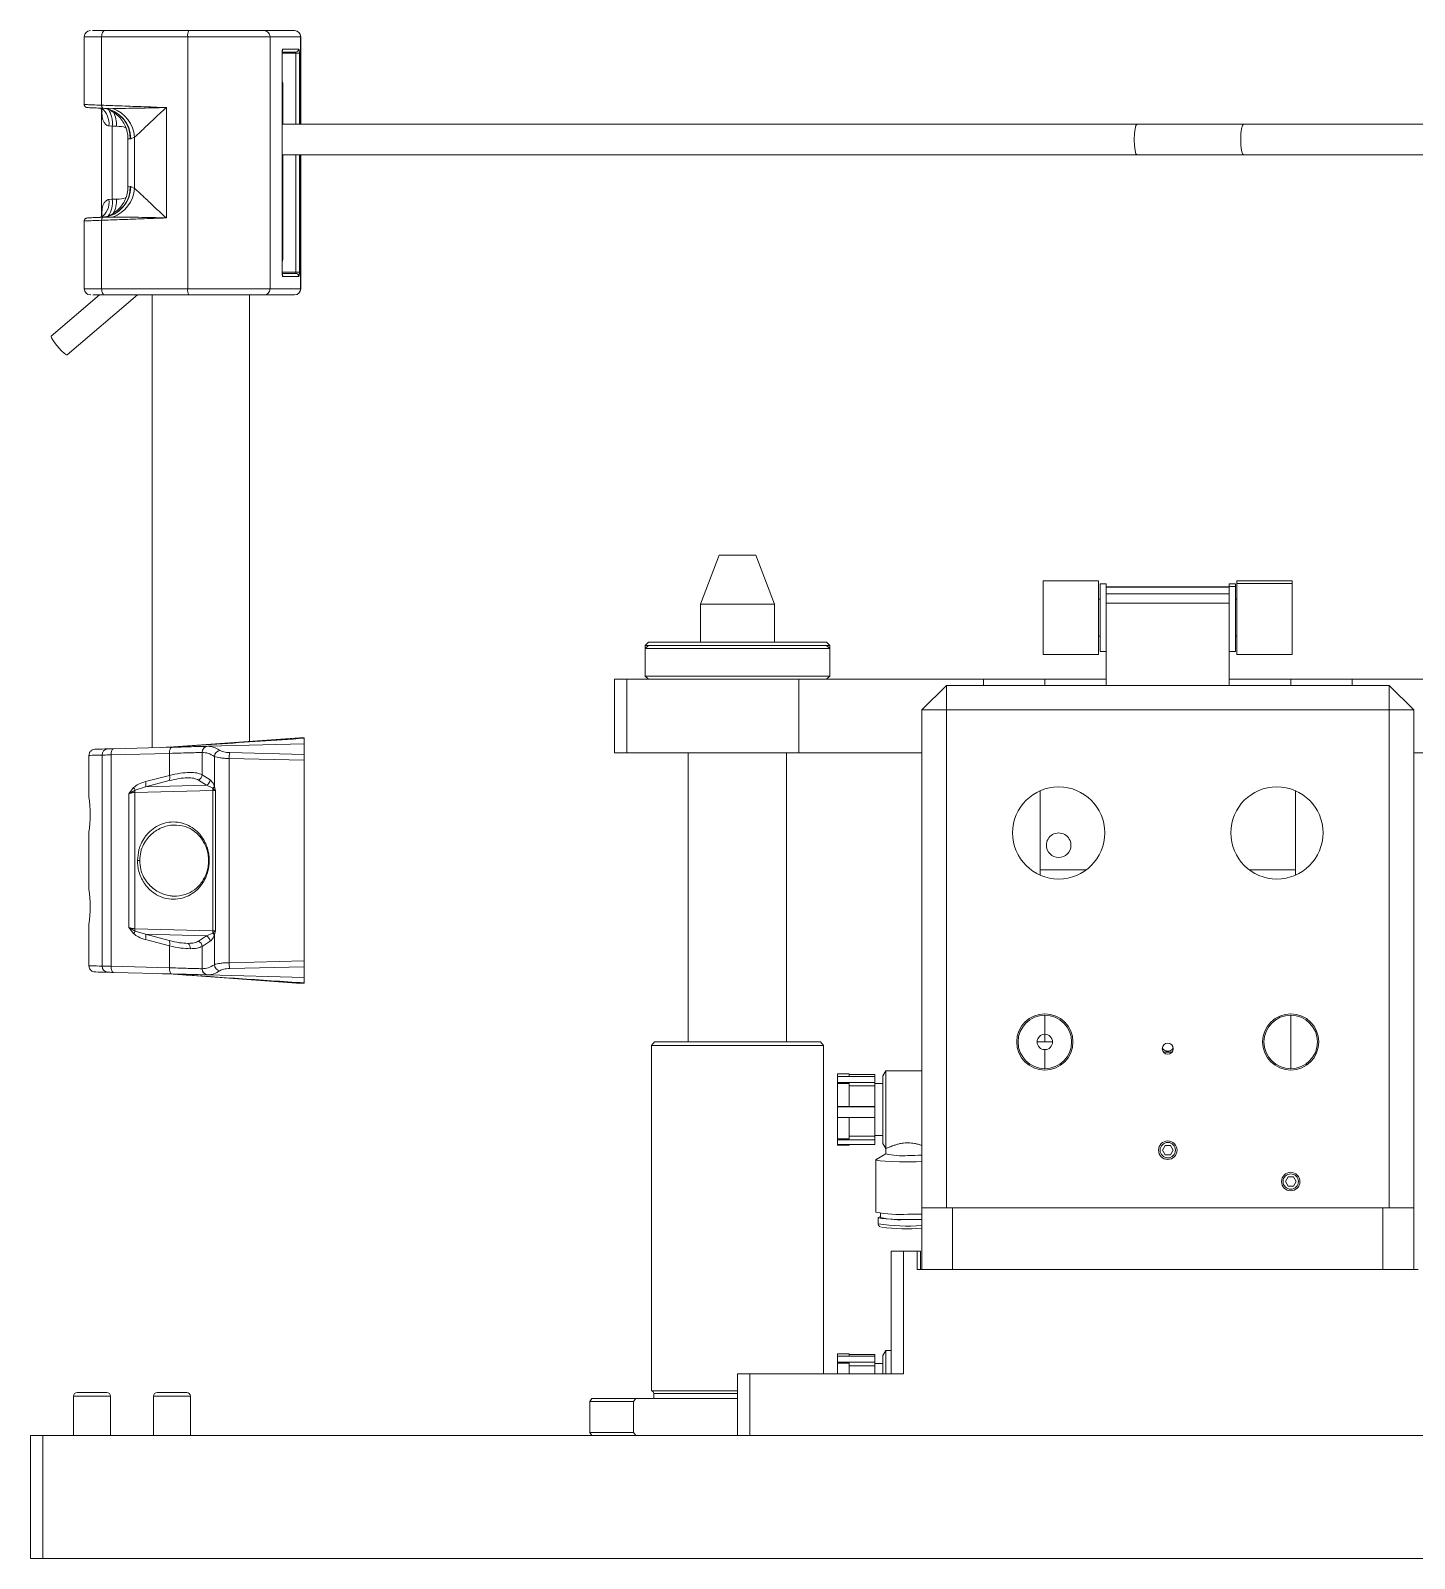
# Model space of a CAD drawing. Header units: millimetres. Extents: x 29 to 2500, y -68 to 1852.
# Drawn here: x 1839.1 to 2064.3, y 196.4 to 444.9 of the extents above; entities that cross this region are included whole.
import ezdxf

# ---------------------------------------------------------------- set-up
doc = ezdxf.new("R2010")
doc.units = ezdxf.units.MM
doc.header["$LTSCALE"] = 6

msp = doc.modelspace()

# ---------------------------------------------------------------- linework, layer by layer
at = {"color": 7, "linetype": 'Continuous', "lineweight": 18}
for p, q in [((1864.23, 444.89), (1864.536, 444.89)), ((1882.065, 444.89), (1877.1, 444.89)), ((1847.855, 443.89), (1847.855, 432.748)), ((1847.855, 443.89), (1850.691, 443.89)), ((1850.691, 443.89), (1864.698, 443.89)), ((1850.691, 443.89), (1850.691, 432.751)), ((1864.698, 443.89), (1878.082, 443.89)), ((1864.698, 402.89), (1864.698, 443.89)), ((1878.082, 402.89), (1878.082, 443.89)), ((1878.082, 443.89), (1883.047, 443.89)), ((1883.047, 443.89), (1883.047, 429.665)), ((1883.082, 443.89), (1883.047, 443.89)), ((1883.082, 429.665), (1883.082, 443.89)), ((1880.05, 441.19), (1880.05, 405.59)), ((1880.058, 441.19), (1880.05, 441.19)), ((1880.058, 405.59), (1880.058, 441.19)), ((1880.058, 441.19), (1882.275, 441.19)), ((1880.065, 441.39), (1882.237, 441.39)), ((1882.729, 441.89), (1880.181, 441.89)), ((1882.86, 441.19), (1882.275, 441.19)), ((1882.275, 441.19), (1882.275, 429.665)), ((1882.86, 429.665), (1882.86, 441.19)), ((1880.181, 435.99), (1880.058, 435.99)), ((1880.181, 429.665), (1880.181, 435.99)), ((1880.181, 435.99), (1880.19, 435.99)), ((1880.19, 429.665), (1880.19, 435.99)), ((1850.662, 432.06), (1850.662, 414.72)), ((1850.685, 432.261), (1851.598, 432.14)), ((1850.685, 432.261), (1850.917, 432.252)), ((1850.747, 431.887), (1850.741, 432.06)), ((1850.917, 432.252), (1852.505, 432.222)), ((1861.218, 432.365), (1861.218, 414.415)), ((1852.428, 429.332), (1851.868, 429.375)), ((1852.428, 417.448), (1852.428, 429.332)), ((1853.111, 429.32), (1852.428, 429.332)), ((1856.057, 427.565), (1855.427, 427.264)), ((1856.057, 427.565), (1856.057, 419.216)), ((2036.449, 429.665), (1880.058, 429.665)), ((2169.984, 429.665), (2019.132, 429.665)), ((1854.969, 427.309), (1854.969, 419.472)), ((1855.427, 427.264), (1855.352, 427.264)), ((1880.058, 424.665), (2036.449, 424.665)), ((1880.181, 407.99), (1880.181, 424.665)), ((1880.19, 407.99), (1880.19, 424.665)), ((1882.275, 424.665), (1882.275, 405.59)), ((1882.86, 405.59), (1882.86, 424.665)), ((1883.047, 424.665), (1883.047, 402.89)), ((1883.082, 402.89), (1883.082, 424.665)), ((2019.132, 424.665), (2169.984, 424.665)), ((1855.352, 419.517), (1855.427, 419.516)), ((1855.427, 419.516), (1856.057, 419.216)), ((1851.868, 417.405), (1852.428, 417.448)), ((1852.428, 417.448), (1853.111, 417.461)), ((1847.855, 414.032), (1847.855, 402.89)), ((1851.6, 414.64), (1850.685, 414.52)), ((1850.917, 414.528), (1850.685, 414.52)), ((1850.691, 402.89), (1850.691, 414.029)), ((1850.741, 414.72), (1850.747, 414.888)), ((1852.505, 414.558), (1850.917, 414.528)), ((1880.058, 407.99), (1880.181, 407.99)), ((1880.181, 407.99), (1880.19, 407.99)), ((1880.058, 405.59), (1880.05, 405.59)), ((1882.275, 405.59), (1880.058, 405.59)), ((1882.237, 405.39), (1880.065, 405.39)), ((1882.275, 405.59), (1882.86, 405.59)), ((1850.691, 402.89), (1847.855, 402.89)), ((1864.698, 402.89), (1850.691, 402.89)), ((1878.082, 402.89), (1864.698, 402.89)), ((1883.047, 402.89), (1878.082, 402.89)), ((1880.181, 404.89), (1882.729, 404.89)), ((1883.047, 402.89), (1883.082, 402.89)), ((1850.353, 401.89), (1842.488, 395.172)), ((1845.086, 392.13), (1856.512, 401.89)), ((1848.905, 401.89), (1848.917, 401.89)), ((1858.926, 401.89), (1858.926, 328.243)), ((1874.726, 329.255), (1874.726, 401.89)), ((1882.065, 401.89), (1877.1, 401.89)), ((1951.126, 359.59), (1948.126, 351.59)), ((1951.126, 359.59), (1957.126, 359.59)), ((1960.126, 351.59), (1957.126, 359.59)), ((2003.876, 355.39), (2003.876, 343.39)), ((2012.876, 355.39), (2003.876, 355.39)), ((2012.876, 355.39), (2012.876, 343.39)), ((2044.376, 355.39), (2035.376, 355.39)), ((2035.376, 354.933), (2035.376, 355.39)), ((2044.376, 354.933), (2044.376, 355.39)), ((2013.126, 354.89), (2013.126, 343.89)), ((2014.126, 354.89), (2013.126, 354.89)), ((2014.126, 354.89), (2014.126, 348.704)), ((2014.126, 354.39), (2034.126, 354.39)), ((2014.126, 354.337), (2034.126, 354.337)), ((2014.126, 353.283), (2034.126, 353.283)), ((2035.126, 354.89), (2034.126, 354.89)), ((2034.126, 354.471), (2034.126, 354.89)), ((2034.126, 354.471), (2035.126, 354.471)), ((2034.126, 348.704), (2034.126, 354.471)), ((2035.126, 354.471), (2035.126, 354.89)), ((2035.126, 343.89), (2035.126, 354.471)), ((2035.376, 354.933), (2044.376, 354.933)), ((2035.376, 343.39), (2035.376, 354.933)), ((2044.376, 343.39), (2044.376, 354.933)), ((1948.126, 351.59), (1948.126, 345.39)), ((1948.126, 351.59), (1960.126, 351.59)), ((1960.126, 345.39), (1960.126, 351.59)), ((2013.126, 352.39), (2012.876, 352.39)), ((2014.126, 351.751), (2034.126, 351.751)), ((2035.376, 352.39), (2035.126, 352.39)), ((2014.126, 338.39), (2014.126, 348.704)), ((2034.126, 338.39), (2034.126, 348.704)), ((2013.126, 346.39), (2012.876, 346.39)), ((2035.376, 346.39), (2035.126, 346.39)), ((1939.626, 345.39), (1939.126, 344.89)), ((1939.626, 344.89), (1939.126, 344.39)), ((1939.126, 344.89), (1939.126, 344.39)), ((1939.626, 344.89), (1939.126, 344.89)), ((1939.126, 344.39), (1939.126, 339.89)), ((1942.945, 344.39), (1939.126, 344.39)), ((1939.626, 345.39), (1943.318, 345.39)), ((1939.626, 344.89), (1943.318, 344.89)), ((1969.126, 344.39), (1942.945, 344.39)), ((1943.318, 345.39), (1968.626, 345.39)), ((1943.318, 344.89), (1968.626, 344.89)), ((1969.126, 344.89), (1968.626, 345.39)), ((1969.126, 344.39), (1968.626, 344.89)), ((1969.126, 344.89), (1968.626, 344.89)), ((1969.126, 344.39), (1969.126, 344.89)), ((1969.126, 339.89), (1969.126, 344.39)), ((2012.876, 343.39), (2003.876, 343.39)), ((2014.126, 343.89), (2013.126, 343.89)), ((2034.126, 343.89), (2035.126, 343.89)), ((2035.376, 343.39), (2044.376, 343.39)), ((1934.126, 327.39), (1934.126, 339.39)), ((1934.126, 339.39), (1936.126, 339.39)), ((1936.126, 339.39), (1936.126, 327.39)), ((1936.126, 339.39), (1964.126, 339.39)), ((1939.126, 339.89), (1939.626, 339.39)), ((1939.126, 339.89), (1942.945, 339.89)), ((1942.945, 339.89), (1969.126, 339.89)), ((1964.126, 327.39), (1964.126, 339.39)), ((1964.126, 339.39), (1994.126, 339.39)), ((1968.626, 339.39), (1969.126, 339.89)), ((1988.126, 338.39), (1984.126, 334.39)), ((1988.126, 338.39), (2060.126, 338.39)), ((1988.126, 338.39), (1988.126, 334.39)), ((1994.126, 339.39), (1994.126, 338.39)), ((1994.126, 339.39), (2004.126, 339.39)), ((2014.126, 339.39), (2004.126, 339.39)), ((2004.126, 339.39), (2004.126, 338.39)), ((2044.126, 339.39), (2034.126, 339.39)), ((2044.126, 339.39), (2054.126, 339.39)), ((2044.126, 338.39), (2044.126, 339.39)), ((2054.126, 338.39), (2054.126, 339.39)), ((2054.126, 339.39), (2084.126, 339.39)), ((2060.126, 338.39), (2060.126, 334.39)), ((2064.126, 334.39), (2060.126, 338.39)), ((1984.126, 334.39), (1988.126, 334.39)), ((1984.126, 253.4), (1984.126, 334.39)), ((1988.126, 334.39), (1988.126, 253.4)), ((2060.126, 334.39), (1988.126, 334.39)), ((2060.126, 253.4), (2060.126, 334.39)), ((2064.126, 334.39), (2060.126, 334.39)), ((2064.126, 334.39), (2064.126, 253.4)), ((1852.609, 328.078), (1862.109, 328.327)), ((1860.594, 328.287), (1862.393, 328.374)), ((1862.393, 328.371), (1861.201, 328.315)), ((1862.393, 328.374), (1883.626, 329.89)), ((1863.103, 328.419), (1862.393, 328.371)), ((1862.537, 328.378), (1862.393, 328.374)), ((1862.393, 328.371), (1862.393, 328.375)), ((1882.368, 329.8), (1862.537, 328.378)), ((1867.946, 328.48), (1883.626, 328.89)), ((1867.952, 328.48), (1867.946, 328.48)), ((1883.626, 329.89), (1882.368, 329.8)), ((1883.626, 327.152), (1883.626, 328.89)), ((1848.626, 327.058), (1848.626, 320.264)), ((1850.786, 292.727), (1850.786, 327.053)), ((1852.222, 327.078), (1861.722, 327.327)), ((1852.222, 292.702), (1852.222, 327.078)), ((1861.722, 327.327), (1861.722, 323.756)), ((1867.028, 327.48), (1867.034, 327.48)), ((1867.034, 327.48), (1867.034, 323.846)), ((1869.026, 326.824), (1869.026, 322.034)), ((1871.435, 326.496), (1883.626, 326.219)), ((1871.435, 293.285), (1871.435, 326.496)), ((1871.55, 327.45), (1883.626, 327.152)), ((1883.626, 293.561), (1883.626, 326.219)), ((1936.126, 327.39), (1934.126, 327.39)), ((1936.126, 327.39), (1964.126, 327.39)), ((1946.126, 327.39), (1946.126, 280.39)), ((1962.126, 280.39), (1962.126, 327.39)), ((1984.126, 327.39), (1964.126, 327.39)), ((2084.126, 327.39), (2064.126, 327.39)), ((1861.722, 323.756), (1857.848, 322.739)), ((1868.322, 322.999), (1867.034, 323.846)), ((1855.87, 321.759), (1855.122, 320.765)), ((1856.135, 321.365), (1855.122, 320.765)), ((1855.122, 320.765), (1855.122, 299.015)), ((1856.08, 320.971), (1868.764, 321.303)), ((1856.08, 320.971), (1856.08, 298.809)), ((1857.812, 321.873), (1856.135, 321.365)), ((1861.686, 322.891), (1857.812, 321.873)), ((1867.755, 322.133), (1857.812, 321.873)), ((1867.755, 322.133), (1866.466, 322.98)), ((1868.767, 321.668), (1867.755, 322.133)), ((1868.764, 321.303), (1868.826, 321.304)), ((1868.764, 298.477), (1868.764, 321.303)), ((1868.801, 321.632), (1868.767, 321.668)), ((1868.856, 321.586), (1868.801, 321.632)), ((1868.826, 321.304), (1869.213, 321.245)), ((1869.213, 321.245), (1868.856, 321.586)), ((1869.026, 322.034), (1869.043, 321.961)), ((1869.043, 321.961), (1869.213, 321.245)), ((1869.213, 321.245), (1869.213, 298.536)), ((2003.376, 307.516), (2003.376, 321.264)), ((2044.876, 307.516), (2044.876, 321.264)), ((1848.626, 320.264), (1848.623, 320.267)), ((1848.623, 314.514), (1848.626, 314.516)), ((1848.626, 314.516), (1848.626, 305.264)), ((1856.879, 309.89), (1856.526, 309.89)), ((1868.207, 309.89), (1868.076, 309.89)), ((2003.376, 308.39), (2010.876, 308.39)), ((2037.376, 308.39), (2044.876, 308.39)), ((1848.626, 305.264), (1848.623, 305.267)), ((1848.623, 299.514), (1848.626, 299.516)), ((1848.626, 299.516), (1848.626, 292.722)), ((1855.122, 299.015), (1855.87, 298.021)), ((1855.122, 299.015), (1856.135, 298.415)), ((1868.764, 298.477), (1856.08, 298.809)), ((1856.135, 298.415), (1857.812, 297.907)), ((1869.213, 298.536), (1868.764, 298.477)), ((1868.801, 298.148), (1869.213, 298.536)), ((1869.213, 298.536), (1869.043, 297.82)), ((1867.755, 297.647), (1857.812, 297.907)), ((1857.812, 297.907), (1861.686, 296.89)), ((1857.848, 297.041), (1861.722, 296.024)), ((1861.722, 296.024), (1861.722, 292.453)), ((1866.466, 296.8), (1867.755, 297.647)), ((1867.034, 295.934), (1868.322, 296.781)), ((1867.034, 295.934), (1867.034, 292.3)), ((1867.755, 297.647), (1868.767, 298.112)), ((1868.767, 298.112), (1868.801, 298.148)), ((1869.043, 297.82), (1869.026, 297.746)), ((1869.026, 297.746), (1869.026, 292.956)), ((1883.626, 293.561), (1871.435, 293.285)), ((1848.758, 292.778), (1848.626, 292.781)), ((1861.722, 292.453), (1852.222, 292.702)), ((1862.109, 291.454), (1852.609, 291.702)), ((1862.393, 291.406), (1860.594, 291.493)), ((1861.201, 291.465), (1862.393, 291.409)), ((1862.393, 291.409), (1863.103, 291.361)), ((1862.393, 291.406), (1862.537, 291.402)), ((1883.626, 289.89), (1862.393, 291.406)), ((1862.537, 291.402), (1882.368, 289.98)), ((1867.034, 292.3), (1867.028, 292.3)), ((1883.626, 290.89), (1867.946, 291.301)), ((1867.946, 291.301), (1867.952, 291.301)), ((1883.626, 292.628), (1871.55, 292.331)), ((1883.626, 290.89), (1883.626, 292.628)), ((1882.368, 289.98), (1883.626, 289.89)), ((2004.126, 281.64), (2004.126, 284.74)), ((2044.126, 280.39), (2044.126, 284.74)), ((2004.126, 280.39), (2004.126, 281.64)), ((1940.626, 280.39), (1940.126, 279.79)), ((1940.126, 279.79), (1940.126, 223.673)), ((1954.126, 279.79), (1940.126, 279.79)), ((1967.626, 280.39), (1940.626, 280.39)), ((1968.126, 279.79), (1954.126, 279.79)), ((1968.126, 279.79), (1967.626, 280.39)), ((1968.126, 226.39), (1968.126, 279.79)), ((2002.876, 280.39), (2004.126, 280.39)), ((2004.126, 280.39), (2005.376, 280.39)), ((2004.126, 279.14), (2004.126, 276.04)), ((2023.404, 278.752), (2024.847, 278.752)), ((2044.126, 280.39), (2044.126, 276.04)), ((1972.29, 275.19), (1970.39, 275.19)), ((1970.39, 274.783), (1970.39, 275.19)), ((1970.39, 274.783), (1976.49, 274.783)), ((1970.39, 274.783), (1970.39, 273.806)), ((1970.39, 273.806), (1976.49, 273.806)), ((1970.39, 273.806), (1970.39, 273.659)), ((1970.39, 273.659), (1972.29, 273.659)), ((1970.39, 269.871), (1970.39, 273.659)), ((1972.29, 275.19), (1972.29, 274.783)), ((1972.29, 275.084), (1976.49, 275.084)), ((1972.29, 273.659), (1972.29, 269.871)), ((1976.49, 275.084), (1976.49, 274.783)), ((1976.49, 274.783), (1976.49, 273.806)), ((1976.49, 273.806), (1976.49, 273.239)), ((1977.79, 273.615), (1976.49, 273.615)), ((1978.252, 275.69), (1977.79, 274.89)), ((1977.79, 263.89), (1977.79, 274.89)), ((1984.126, 275.69), (1978.252, 275.69)), ((1978.252, 275.69), (1978.252, 263.09)), ((1972.29, 273.239), (1976.49, 273.239)), ((1976.49, 273.239), (1976.49, 269.905)), ((1972.29, 269.871), (1970.39, 269.871)), ((1970.39, 269.871), (1970.39, 269.858)), ((1970.39, 269.858), (1976.49, 269.858)), ((1970.39, 269.858), (1970.39, 268.113)), ((1972.29, 269.905), (1976.49, 269.905)), ((1976.49, 269.905), (1976.49, 269.858)), ((1976.49, 269.858), (1976.49, 268.113)), ((1970.39, 264.625), (1970.39, 268.125)), ((1970.39, 268.113), (1976.49, 268.113)), ((1972.29, 268.125), (1972.29, 264.625)), ((1976.49, 268.159), (1976.49, 265.079)), ((1972.29, 264.625), (1970.39, 264.625)), ((1970.39, 264.625), (1970.39, 264.466)), ((1970.39, 264.466), (1976.49, 264.466)), ((1970.39, 264.466), (1970.39, 263.697)), ((1970.39, 263.697), (1976.49, 263.697)), ((1970.39, 263.59), (1970.39, 263.697)), ((1970.39, 263.59), (1972.29, 263.59)), ((1972.29, 265.079), (1976.49, 265.079)), ((1972.29, 263.697), (1972.29, 263.59)), ((1976.49, 265.165), (1977.79, 265.165)), ((1976.49, 265.079), (1976.49, 264.466)), ((1976.49, 264.466), (1976.49, 263.697)), ((1977.79, 263.89), (1978.252, 263.09)), ((2023.693, 263.54), (2023.26, 262.79)), ((2024.559, 263.54), (2023.693, 263.54)), ((2024.992, 262.79), (2024.559, 263.54)), ((1976.64, 261.25), (1976.64, 252.729)), ((1978.24, 262.186), (1976.677, 261.292)), ((1978.24, 263.111), (1978.24, 262.171)), ((2023.26, 262.79), (2023.693, 262.04)), ((2023.693, 262.04), (2024.559, 262.04)), ((2024.559, 262.04), (2024.992, 262.79)), ((2043.693, 258.44), (2043.26, 257.69)), ((2044.559, 258.44), (2043.693, 258.44)), ((2044.992, 257.69), (2044.559, 258.44)), ((2043.26, 257.69), (2043.693, 256.94)), ((2043.693, 256.94), (2044.559, 256.94)), ((2044.559, 256.94), (2044.992, 257.69)), ((1976.99, 251.831), (1976.99, 250.834)), ((1977.39, 252.545), (1977.39, 251.831)), ((1988.126, 253.4), (1984.126, 253.4)), ((1984.126, 243.39), (1984.126, 253.39)), ((1984.126, 253.39), (1989.126, 253.39)), ((1987.04, 253.39), (1987.04, 253.4)), ((2060.126, 253.4), (1988.126, 253.4)), ((1989.126, 253.39), (1989.126, 243.39)), ((2059.126, 253.39), (1989.126, 253.39)), ((1997.126, 253.39), (1997.126, 253.4)), ((2001.626, 253.39), (2001.626, 253.4)), ((2007.126, 253.39), (2007.126, 253.4)), ((2009.404, 253.39), (2009.404, 253.4)), ((2011.404, 253.39), (2011.404, 253.4)), ((2012.726, 253.39), (2012.726, 253.4)), ((2015.726, 253.39), (2015.726, 253.4)), ((2032.526, 253.39), (2032.526, 253.4)), ((2035.526, 253.39), (2035.526, 253.4)), ((2036.848, 253.39), (2036.848, 253.4)), ((2038.848, 253.39), (2038.848, 253.4)), ((2041.126, 253.39), (2041.126, 253.4)), ((2046.626, 253.39), (2046.626, 253.4)), ((2059.126, 243.39), (2059.126, 253.39)), ((2059.126, 253.39), (2064.126, 253.39)), ((2064.126, 253.4), (2060.126, 253.4)), ((2064.126, 253.39), (2064.126, 243.39)), ((1979.126, 226.39), (1979.126, 246.39)), ((1979.126, 246.39), (1981.126, 246.39)), ((1981.126, 246.39), (1981.126, 226.39)), ((1981.126, 246.39), (1983.376, 246.39)), ((1983.376, 243.39), (1983.376, 246.39)), ((1983.376, 246.39), (1983.876, 246.39)), ((1983.876, 246.39), (1983.876, 243.39)), ((1983.376, 243.39), (2064.876, 243.39)), ((1972.29, 229.69), (1970.39, 229.69)), ((1970.39, 229.283), (1970.39, 229.69)), ((1970.39, 229.283), (1976.49, 229.283)), ((1970.39, 229.283), (1970.39, 228.306)), ((1972.29, 229.69), (1972.29, 229.283)), ((1972.29, 229.584), (1976.49, 229.584)), ((1976.49, 229.584), (1976.49, 229.283)), ((1976.49, 229.283), (1976.49, 228.306)), ((1978.252, 230.19), (1977.79, 229.39)), ((1977.79, 226.39), (1977.79, 229.39)), ((1979.126, 230.19), (1978.252, 230.19)), ((1978.252, 230.19), (1978.252, 226.39)), ((1954.126, 216.39), (1954.126, 226.39)), ((1954.126, 226.39), (1956.126, 226.39)), ((1956.126, 226.39), (1956.126, 216.39)), ((1956.126, 226.39), (1981.126, 226.39)), ((1970.39, 228.306), (1976.49, 228.306)), ((1970.39, 228.306), (1970.39, 228.159)), ((1970.39, 228.159), (1972.29, 228.159)), ((1970.39, 226.39), (1970.39, 228.159)), ((1972.29, 228.159), (1972.29, 226.39)), ((1972.29, 227.739), (1976.49, 227.739)), ((1976.49, 228.306), (1976.49, 227.739)), ((1977.79, 228.115), (1976.49, 228.115)), ((1976.49, 227.739), (1976.49, 226.39)), ((1940.126, 223.673), (1954.126, 223.673)), ((1846.126, 222.79), (1846.126, 216.39)), ((1852.126, 222.79), (1846.126, 222.79)), ((1846.726, 223.39), (1851.526, 223.39)), ((1852.126, 216.39), (1852.126, 222.79)), ((1859.126, 222.79), (1859.126, 216.39)), ((1865.126, 222.79), (1859.126, 222.79)), ((1859.726, 223.39), (1864.526, 223.39)), ((1865.126, 216.39), (1865.126, 222.79)), ((1930.416, 222.39), (1930.126, 221.89)), ((1930.126, 221.89), (1930.126, 216.89)), ((1930.126, 221.89), (1937.185, 221.89)), ((1930.416, 222.39), (1937.598, 222.39)), ((1937.185, 221.89), (1937.598, 222.39)), ((1937.185, 216.89), (1937.185, 221.89)), ((1937.598, 222.39), (1954.126, 222.39)), ((1940.496, 223.19), (1940.496, 222.39)), ((1954.126, 223.19), (1940.496, 223.19)), ((1839.126, 196.39), (1839.126, 216.39)), ((1839.126, 216.39), (1841.126, 216.39)), ((1841.126, 216.39), (1841.126, 196.39)), ((1841.126, 216.39), (2397.126, 216.39)), ((1930.126, 216.89), (1930.416, 216.39)), ((1930.126, 216.89), (1937.185, 216.89)), ((1937.598, 216.39), (1937.185, 216.89)), ((1841.126, 196.39), (1839.126, 196.39)), ((1841.126, 196.39), (2397.126, 196.39))]:
    msp.add_line(p, q, dxfattribs=at)
at = {"color": 7, "linetype": 'Continuous', "lineweight": 18, "flags": 128}
for points in [[(1850.691, 443.89), (1850.701, 444.085), (1850.73, 444.273), (1850.777, 444.446), (1850.84, 444.597), (1850.918, 444.722), (1851.006, 444.814), (1851.102, 444.871), (1851.202, 444.89)], [(1850.691, 432.751), (1850.693, 432.657), (1850.703, 432.567), (1850.723, 432.483), (1850.75, 432.409), (1850.785, 432.346), (1850.825, 432.299), (1850.869, 432.267), (1850.917, 432.252)], [(2019.132, 424.665), (2018.952, 424.855), (2018.8, 425.397), (2018.699, 426.208), (2018.663, 427.165), (2018.699, 428.122), (2018.8, 428.933), (2018.952, 429.475), (2019.132, 429.665)], [(2036.449, 429.665), (2036.27, 429.475), (2036.118, 428.933), (2036.016, 428.122), (2035.981, 427.165), (2036.016, 426.208), (2036.118, 425.397), (2036.27, 424.855), (2036.449, 424.665)], [(1850.691, 414.029), (1850.693, 414.123), (1850.703, 414.213), (1850.723, 414.297), (1850.75, 414.372), (1850.785, 414.434), (1850.825, 414.482), (1850.869, 414.513), (1850.917, 414.528)], [(1851.202, 401.89), (1851.102, 401.909), (1851.006, 401.966), (1850.918, 402.059), (1850.84, 402.183), (1850.777, 402.335), (1850.73, 402.507), (1850.701, 402.695), (1850.691, 402.89)], [(1842.488, 395.172), (1842.475, 395.151), (1842.532, 394.918), (1842.781, 394.493), (1843.182, 393.939), (1843.676, 393.341), (1844.187, 392.79), (1844.637, 392.371), (1844.958, 392.146), (1845.086, 392.13)], [(1852.222, 327.078), (1852.225, 327.272), (1852.244, 327.458), (1852.278, 327.63), (1852.326, 327.781), (1852.385, 327.906), (1852.454, 327.999), (1852.529, 328.057), (1852.609, 328.078)], [(1862.109, 328.327), (1862.03, 328.306), (1861.954, 328.248), (1861.886, 328.155), (1861.827, 328.03), (1861.779, 327.879), (1861.745, 327.707), (1861.726, 327.521), (1861.722, 327.327)], [(1849.6, 291.781), (1849.408, 291.805), (1849.237, 291.859)], [(1852.609, 291.702), (1852.529, 291.723), (1852.454, 291.782), (1852.385, 291.875), (1852.326, 291.999), (1852.278, 292.15), (1852.244, 292.322), (1852.225, 292.508), (1852.222, 292.702)], [(1862.109, 291.454), (1862.03, 291.475), (1861.954, 291.533), (1861.886, 291.626), (1861.827, 291.75), (1861.779, 291.901), (1861.745, 292.073), (1861.726, 292.26), (1861.722, 292.453)], [(1981.84, 260.894), (1980.494, 260.906), (1979.24, 260.941), (1978.163, 260.998), (1977.337, 261.072), (1976.817, 261.157), (1976.64, 261.25), (1976.677, 261.292)], [(1984.126, 260.93), (1983.186, 260.906), (1981.84, 260.894)], [(1981.84, 251.499), (1980.531, 251.512), (1979.32, 251.548), (1978.295, 251.605), (1977.534, 251.679), (1977.091, 251.764), (1977.001, 251.854), (1977.27, 251.943), (1977.39, 251.964)], [(1984.126, 252.41), (1983.186, 252.385), (1981.84, 252.373)], [(1984.126, 251.57), (1983.094, 251.539), (1981.84, 251.527)], [(1984.126, 251.539), (1983.149, 251.512), (1981.84, 251.499)]]:
    msp.add_lwpolyline(points, dxfattribs=at)
at = {"color": 7, "linetype": 'Continuous', "lineweight": 18}
for centre in [(2004.126, 280.39), (2044.126, 280.39)]:
    msp.add_circle(centre, 4.573, dxfattribs=at)
for centre, radius, start, end in [((1848.855, 443.89), 1, 90, 180), ((1866.212, 444.132), 1.532, 150.3439, 189.07703), ((1877.091, 443.899), 0.991, 359.49284, 89.4837), ((1882.056, 443.899), 0.991, 359.49284, 89.4837), ((1882.082, 443.89), 1, 0, 90), ((1879.674, 441.89), 0.507, 329.30754, 0.03296), ((1882.233, 441.886), 0.496, 270.5163, 0.50716), ((1881.98, 441.238), 0.299, 350.7117, 30.51008), ((1878.149, 435.99), 2.032, 359.9914, 19.06906), ((1848.704, 429.737), 3.185, 353.47218, 51.9271), ((1850.476, 427.321), 4.951, 359.34679, 84.89672), ((1850.422, 427.351), 4.932, 358.98403, 76.19527), ((1848.195, 429.781), 4.256, 353.95213, 32.42574), ((1850.649, 427.124), 5.425, 4.65567, 69.99765), ((1848.908, 429.606), 4.213, 356.09908, 28.93257), ((1850.476, 419.46), 4.951, 275.10328, 0.65321), ((1850.422, 419.429), 4.932, 283.81984, 1.0158), ((1850.649, 419.656), 5.425, 290.00241, 355.34433), ((1849.069, 416.917), 2.842, 300.5081, 9.89319), ((1848.242, 416.995), 4.21, 326.92351, 6.17379), ((1848.832, 417.194), 4.287, 330.93722, 3.56695), ((1878.149, 407.99), 2.032, 339.99528, 0.00929), ((1879.674, 404.89), 0.507, 359.96772, 30.28586), ((1881.98, 405.542), 0.299, 329.48992, 9.2883), ((1882.233, 404.895), 0.496, 359.49284, 89.4837), ((1848.855, 402.89), 1, 180, 270), ((1866.212, 402.648), 1.532, 170.92297, 209.6561), ((1877.091, 402.881), 0.991, 270.5163, 0.50716), ((1882.056, 402.881), 0.991, 270.5163, 0.50716), ((1882.082, 402.89), 1, 270, 0), ((1851.732, 327.109), 0.948, 94.85752, 183.34864), ((1862.017, 330.891), 2.566, 271.52373, 281.67717), ((1867.999, 327.51), 0.972, 93.1478, 181.74503), ((1868.006, 327.509), 0.972, 93.14677, 181.70994), ((1870.079, 326.746), 1.056, 97.35144, 175.7668), ((1874.654, 326.591), 3.221, 164.53268, 181.69307), ((1860.463, 323.376), 1.316, 338.35761, 16.81165), ((1865.967, 323.926), 1.07, 297.81077, 355.68846), ((1854.363, 320.461), 1.989, 27.04016, 40.74892), ((1857.393, 320.99), 1.313, 163.40822, 180.83953), ((1856.589, 322.358), 1.316, 338.35761, 16.81165), ((1867.255, 323.08), 1.07, 297.81077, 355.68846), ((1870.092, 321.321), 1.328, 166.47264, 180.77838), ((1868.22, 322.329), 0.858, 309.64963, 339.9177), ((1868.265, 322.282), 0.842, 309.51049, 337.58913), ((1870.133, 321.305), 1.307, 167.57767, 180.04332), ((2006.376, 314.39), 7.5, 90, 270), ((2006.376, 314.39), 7.5, 270, 90), ((2041.876, 314.39), 7.5, 90, 270), ((2041.876, 314.39), 7.5, 270, 90), ((1829.623, 317.39), 19.219, 351.399, 8.601), ((2006.376, 312.39), 2, 22.52267, 202.52267), ((2006.376, 312.39), 2, 202.52267, 22.52267), ((1829.623, 302.39), 19.219, 351.399, 8.601), ((1854.363, 299.319), 1.989, 319.25108, 332.95984), ((1857.393, 298.79), 1.313, 179.16047, 196.59178), ((1870.092, 298.459), 1.328, 179.22162, 193.52736), ((1856.589, 297.422), 1.316, 343.18835, 21.64239), ((1860.463, 296.404), 1.316, 343.18835, 21.64239), ((1864.031, 295.598), 1.091, 357.8573, 49.13491), ((1865.967, 295.854), 1.07, 4.31154, 62.18923), ((1867.255, 296.701), 1.07, 4.31154, 62.18923), ((1868.22, 297.452), 0.858, 20.0823, 50.35037), ((1868.265, 297.499), 0.842, 22.41087, 50.48951), ((1874.654, 293.19), 3.221, 178.30693, 195.46732), ((1849.626, 292.781), 1, 180, 208.30878), ((1851.732, 292.672), 0.948, 176.65136, 265.14248), ((1862.017, 288.889), 2.566, 78.32283, 88.47627), ((1867.999, 292.271), 0.972, 178.25497, 266.8522), ((1868.006, 292.271), 0.972, 178.29006, 266.85327), ((1870.079, 293.034), 1.056, 184.2332, 262.64856), ((2004.126, 280.39), 4.35, 90, 270), ((2004.126, 280.39), 4.35, 270, 90), ((2044.126, 280.39), 4.35, 90, 270), ((2044.126, 280.39), 4.35, 270, 90), ((2004.126, 280.39), 1.25, 90, 270), ((2004.126, 280.39), 1.25, 270, 90), ((2024.126, 279.29), 0.9, 90, 270), ((2024.126, 279.29), 0.9, 270, 90), ((2024.126, 262.79), 1.5, 0, 180), ((2024.126, 262.79), 1.25, 90, 270), ((2024.126, 262.79), 1.25, 270, 90), ((1980.878, 274.29), 12.402, 257.71859, 274.4479), ((1982, 302.046), 40.122, 269.77209, 273.03782), ((2024.126, 262.79), 1.5, 180, 0), ((2044.126, 257.69), 1.5, 0, 180), ((2044.126, 257.69), 1.25, 90, 270), ((2044.126, 257.69), 1.25, 270, 90), ((2044.126, 257.69), 1.5, 180, 0), ((1980.546, 271.628), 19.298, 258.32194, 273.84455), ((1980.633, 266.545), 15.067, 257.57091, 274.59558), ((1981.742, 279.526), 29.083, 260.59691, 274.70263), ((1981.776, 280.731), 30.74, 262.11524, 274.38469), ((1939.996, 223.19), 0.5, 360, 74.92994), ((1846.726, 222.79), 0.6, 90, 180), ((1851.526, 222.79), 0.6, 360, 90), ((1859.726, 222.79), 0.6, 90, 180), ((1864.526, 222.79), 0.6, 360, 90)]:
    msp.add_arc(centre, radius, start, end, dxfattribs=at)
for points, knots in [([(1851.202, 444.89), (1850.82, 444.89), (1850.038, 444.89), (1849.377, 444.89), (1849.234, 444.89), (1849.215, 444.89)], [0, 0, 0, 0, 0.4508522, 0.9236219, 1, 1, 1, 1]), ([(1877.1, 444.89), (1876.947, 444.89), (1876.633, 444.89), (1875.697, 444.89), (1874.401, 444.89), (1872.756, 444.89), (1870.862, 444.89), (1868.842, 444.89), (1866.819, 444.89), (1865.514, 444.89), (1864.88, 444.89)], [0, 0, 0, 0, 0.11658, 0.2400889, 0.3686911, 0.5, 0.6313089, 0.7599111, 0.88342, 1, 1, 1, 1]), ([(1880.181, 441.89), (1880.164, 441.881), (1880.139, 441.866), (1880.108, 441.779), (1880.087, 441.689), (1880.07, 441.577), (1880.054, 441.414), (1880.051, 441.278), (1880.05, 441.19)], [0, 0, 0, 0, 0.239443, 0.3694769, 0.4999998, 0.6300339, 0.760557, 1, 1, 1, 1]), ([(1880.058, 441.19), (1880.06, 441.257), (1880.061, 441.349), (1880.07, 441.465), (1880.079, 441.542), (1880.09, 441.604), (1880.098, 441.638), (1880.099, 441.64), (1880.099, 441.64)], [0, 0, 0, 0, 0.3164779, 0.4363052, 0.61533, 0.775385, 0.9155727, 1, 1, 1, 1]), ([(1882.86, 441.19), (1882.858, 441.278), (1882.855, 441.414), (1882.839, 441.577), (1882.822, 441.688), (1882.801, 441.779), (1882.771, 441.866), (1882.745, 441.881), (1882.729, 441.89)], [0, 0, 0, 0, 0.239443, 0.3694769, 0.4999998, 0.6300339, 0.760557, 1, 1, 1, 1]), ([(1847.855, 432.87), (1847.857, 432.844), (1847.859, 432.791), (1847.877, 432.722), (1847.898, 432.666), (1847.928, 432.606), (1848.012, 432.491), (1848.168, 432.399), (1848.479, 432.342), (1848.827, 432.334), (1849.088, 432.328)], [0, 0, 0, 0, 0.0260699, 0.0526725, 0.0668508, 0.0824728, 0.1214689, 0.2427827, 0.4323124, 1, 1, 1, 1]), ([(1847.917, 432.868), (1847.901, 432.867), (1847.84, 432.864), (1848.291, 432.842), (1849.214, 432.803), (1850.177, 432.769), (1850.691, 432.751)], [0, 0, 0, 0, 0.1086238, 0.4088794, 0.684791, 1, 1, 1, 1]), ([(1850.691, 432.751), (1851.647, 432.715), (1853.714, 432.637), (1857.222, 432.509), (1859.83, 432.415), (1861.218, 432.365)], [0, 0, 0, 0, 0.2870961, 0.6204337, 1, 1, 1, 1]), ([(1848.378, 432.367), (1848.371, 432.367), (1848.328, 432.364), (1848.702, 432.344), (1849.475, 432.309), (1850.287, 432.276), (1850.685, 432.261)], [0, 0, 0, 0, 0.0651226, 0.3811582, 0.6972459, 1, 1, 1, 1]), ([(1850.505, 432.314), (1850.67, 432.038), (1850.862, 431.716), (1850.766, 431.72), (1850.752, 431.721)], [0, 0, 0, 0, 0.8574136, 1, 1, 1, 1]), ([(1851.868, 429.375), (1851.8, 429.387), (1851.656, 429.412), (1851.38, 429.575), (1851.021, 430.018), (1850.714, 430.827), (1850.736, 431.53), (1850.747, 431.887)], [0, 0, 0, 0, 0.0700058, 0.1470592, 0.3311525, 0.6601664, 1, 1, 1, 1]), ([(1851.598, 432.14), (1851.674, 432.107), (1851.821, 432.042), (1852.266, 431.824), (1852.821, 431.477), (1853.441, 430.964), (1854.045, 430.269), (1854.549, 429.399), (1854.9, 428.393), (1854.946, 427.673), (1854.969, 427.31)], [0, 0, 0, 0, 0.1273863, 0.2474812, 0.3646101, 0.4830116, 0.605719, 0.7337688, 0.8660854, 1, 1, 1, 1]), ([(1852.505, 432.222), (1853.875, 432.231), (1856.638, 432.248), (1859.682, 432.326), (1861.218, 432.365)], [0, 0, 0, 0, 0.4956838, 1, 1, 1, 1]), ([(1861.218, 432.365), (1860.834, 432.023), (1860.129, 431.394), (1859.158, 430.489), (1858.336, 429.707), (1857.636, 429.034), (1856.835, 428.256), (1856.371, 427.844), (1856.057, 427.565)], [0, 0, 0, 0, 0.186244, 0.3416497, 0.5006845, 0.632916, 0.750904, 1, 1, 1, 1]), ([(1853.111, 429.32), (1853.654, 429.292), (1854.251, 429.262), (1854.593, 429.086), (1854.624, 429.071)], [0, 0, 0, 0, 0.9105634, 1, 1, 1, 1]), ([(1855.352, 427.264), (1855.141, 427.282), (1854.9, 427.303), (1854.992, 427.308), (1855.003, 427.308)], [0, 0, 0, 0, 0.8802038, 1, 1, 1, 1]), ([(1854.969, 419.47), (1854.946, 419.108), (1854.9, 418.387), (1854.549, 417.381), (1854.045, 416.511), (1853.441, 415.817), (1852.821, 415.303), (1852.266, 414.956), (1851.821, 414.739), (1851.674, 414.673), (1851.598, 414.64)], [0, 0, 0, 0, 0.1339146, 0.2662312, 0.394281, 0.5169884, 0.6353899, 0.7525188, 0.8726137, 1, 1, 1, 1]), ([(1854.624, 417.71), (1854.593, 417.694), (1854.251, 417.519), (1853.654, 417.488), (1853.111, 417.461)], [0, 0, 0, 0, 0.0894366, 1, 1, 1, 1]), ([(1855.003, 419.472), (1854.992, 419.472), (1854.9, 419.477), (1855.141, 419.498), (1855.352, 419.517)], [0, 0, 0, 0, 0.1197962, 1, 1, 1, 1]), ([(1856.057, 419.216), (1856.196, 419.096), (1856.494, 418.841), (1857.028, 418.333), (1857.634, 417.749), (1858.337, 417.072), (1859.158, 416.292), (1860.129, 415.386), (1860.834, 414.758), (1861.218, 414.415)], [0, 0, 0, 0, 0.1172993, 0.2496179, 0.3675154, 0.4996573, 0.6585727, 0.8138725, 1, 1, 1, 1]), ([(1850.768, 415.057), (1850.772, 415.063), (1850.85, 415.195), (1850.674, 414.822), (1850.505, 414.466)], [0, 0, 0, 0, 0.0467164, 1, 1, 1, 1]), ([(1850.747, 414.888), (1850.736, 415.247), (1850.714, 415.951), (1851.021, 416.763), (1851.38, 417.206), (1851.656, 417.369), (1851.8, 417.393), (1851.868, 417.405)], [0, 0, 0, 0, 0.34103278, 0.66944876, 0.85320415, 0.93011848, 1, 1, 1, 1]), ([(1849.026, 414.446), (1848.739, 414.433), (1848.319, 414.414), (1848.137, 414.368), (1848.05, 414.309), (1848.007, 414.267), (1847.983, 414.239), (1847.965, 414.215), (1847.952, 414.197), (1847.939, 414.178), (1847.923, 414.152), (1847.905, 414.117), (1847.864, 414.023), (1847.859, 413.962), (1847.855, 413.911)], [0, 0, 0, 0, 0.512606, 0.7490833, 0.8210481, 0.84549, 0.8639589, 0.8715655, 0.8784665, 0.8849946, 0.8914695, 0.9051816, 0.9208476, 1, 1, 1, 1]), ([(1850.691, 414.029), (1850.177, 414.011), (1849.214, 413.977), (1848.291, 413.938), (1847.84, 413.916), (1847.901, 413.913), (1847.917, 413.913)], [0, 0, 0, 0, 0.31459919, 0.58998583, 0.88966146, 1, 1, 1, 1]), ([(1850.685, 414.52), (1850.289, 414.504), (1849.479, 414.472), (1848.683, 414.436), (1848.269, 414.411), (1848.378, 414.408), (1848.432, 414.407)], [0, 0, 0, 0, 0.2446497, 0.500074, 0.7554563, 1, 1, 1, 1]), ([(1861.218, 414.415), (1859.83, 414.365), (1857.222, 414.272), (1853.714, 414.143), (1851.647, 414.065), (1850.691, 414.029)], [0, 0, 0, 0, 0.3795663, 0.7129039, 1, 1, 1, 1]), ([(1861.218, 414.415), (1859.682, 414.454), (1856.638, 414.532), (1853.875, 414.549), (1852.505, 414.558)], [0, 0, 0, 0, 0.5043151, 1, 1, 1, 1]), ([(1880.058, 407.362), (1880.092, 407.432), (1880.185, 407.628), (1880.188, 407.848), (1880.19, 407.99)], [0, 0, 0, 0, 0.356032, 1, 1, 1, 1]), ([(1880.05, 405.59), (1880.051, 405.502), (1880.054, 405.366), (1880.07, 405.203), (1880.087, 405.092), (1880.108, 405.001), (1880.139, 404.914), (1880.164, 404.9), (1880.181, 404.89)], [0, 0, 0, 0, 0.239443, 0.3694769, 0.4999998, 0.6300339, 0.760557, 1, 1, 1, 1]), ([(1880.067, 405.197), (1880.072, 405.189), (1880.088, 405.167), (1880.098, 405.143), (1880.101, 405.134), (1880.094, 405.156), (1880.083, 405.214), (1880.072, 405.297), (1880.061, 405.42), (1880.06, 405.523), (1880.058, 405.59)], [0, 0, 0, 0, 0.0489205, 0.1335047, 0.2229236, 0.3363907, 0.4821619, 0.61369, 0.7503823, 1, 1, 1, 1]), ([(1882.729, 404.89), (1882.745, 404.9), (1882.771, 404.914), (1882.801, 405.001), (1882.822, 405.092), (1882.839, 405.203), (1882.855, 405.366), (1882.858, 405.502), (1882.86, 405.59)], [0, 0, 0, 0, 0.239443, 0.3694769, 0.4999998, 0.6300339, 0.760557, 1, 1, 1, 1]), ([(1851.202, 401.89), (1850.822, 401.89), (1850.043, 401.89), (1849.401, 401.89), (1849.267, 401.89), (1849.262, 401.89)], [0, 0, 0, 0, 0.4781303, 0.9795041, 1, 1, 1, 1]), ([(1877.1, 401.89), (1876.947, 401.89), (1876.633, 401.89), (1875.697, 401.89), (1874.401, 401.89), (1872.756, 401.89), (1870.862, 401.89), (1868.842, 401.89), (1866.819, 401.89), (1865.514, 401.89), (1864.88, 401.89)], [0, 0, 0, 0, 0.11658, 0.24008891, 0.36869113, 0.5, 0.63130887, 0.75991109, 0.88342, 1, 1, 1, 1]), ([(1849.6, 327.999), (1849.691, 328.002), (1849.872, 328.006), (1851.064, 328.037), (1851.651, 328.053)], [0, 0, 0, 0, 0.5069287, 1, 1, 1, 1]), ([(1852.609, 328.078), (1852.41, 328.073), (1852.013, 328.062), (1851.772, 328.056), (1851.651, 328.053)], [0, 0, 0, 0, 0.5000284, 1, 1, 1, 1]), ([(1862.109, 328.327), (1862.76, 328.344), (1864.074, 328.378), (1865.731, 328.422), (1867.094, 328.457), (1867.664, 328.472), (1867.946, 328.48)], [0, 0, 0, 0, 0.2474554, 0.5000329, 0.7525928, 1, 1, 1, 1]), ([(1862.537, 328.378), (1864.833, 328.532), (1869.49, 328.843), (1876.521, 329.311), (1881.254, 329.626), (1883.626, 329.784)], [0, 0, 0, 0, 0.3267926, 0.6626865, 1, 1, 1, 1]), ([(1867.952, 328.48), (1868.124, 328.475), (1868.417, 328.466), (1868.824, 328.369), (1869.196, 328.234), (1869.568, 328.05), (1869.823, 327.876), (1869.944, 327.794)], [0, 0, 0, 0, 0.2560913, 0.4376176, 0.6101078, 0.8148545, 1, 1, 1, 1]), ([(1883.626, 328.89), (1883.626, 328.902), (1883.626, 328.926), (1883.626, 329.155), (1883.626, 329.535), (1883.626, 329.784)], [0, 0, 0, 0, 0.2565362, 0.5130731, 1, 1, 1, 1]), ([(1849.6, 327.999), (1849.476, 327.983), (1849.286, 327.958), (1849.06, 327.831), (1848.904, 327.702), (1848.78, 327.544), (1848.659, 327.314), (1848.639, 327.123), (1848.626, 326.999)], [0, 0, 0, 0, 0.2398153, 0.3685907, 0.5, 0.6314093, 0.7601847, 1, 1, 1, 1]), ([(1848.626, 326.999), (1848.718, 327.002), (1848.904, 327.007), (1850.154, 327.038), (1850.786, 327.053)], [0, 0, 0, 0, 0.4953288, 1, 1, 1, 1]), ([(1852.222, 327.078), (1851.907, 327.073), (1851.312, 327.062), (1850.954, 327.056), (1850.786, 327.053)], [0, 0, 0, 0, 0.5293462, 1, 1, 1, 1]), ([(1861.722, 327.327), (1862.374, 327.346), (1863.64, 327.382), (1865.155, 327.425), (1866.316, 327.459), (1866.796, 327.473), (1867.028, 327.48)], [0, 0, 0, 0, 0.2732913, 0.5310591, 0.7732969, 1, 1, 1, 1]), ([(1867.034, 327.48), (1867.369, 327.459), (1868.04, 327.416), (1868.697, 327.021), (1869.026, 326.824)], [0, 0, 0, 0, 0.5003751, 1, 1, 1, 1]), ([(1869.026, 326.824), (1869.152, 326.778), (1869.377, 326.697), (1869.963, 326.592), (1870.635, 326.519), (1871.175, 326.503), (1871.435, 326.496)], [0, 0, 0, 0, 0.2826629, 0.4995804, 0.758593, 1, 1, 1, 1]), ([(1869.944, 327.794), (1870.015, 327.752), (1870.157, 327.668), (1870.53, 327.559), (1870.998, 327.475), (1871.366, 327.458), (1871.55, 327.45)], [0, 0, 0, 0, 0.2497763, 0.49984, 0.7498983, 1, 1, 1, 1]), ([(1883.626, 326.219), (1883.626, 326.331), (1883.626, 326.555), (1883.626, 326.853), (1883.626, 327.052), (1883.626, 327.126), (1883.626, 327.152)], [0, 0, 0, 0, 0.2793396, 0.5586098, 0.8397034, 1, 1, 1, 1]), ([(1866.466, 322.98), (1866.237, 323.091), (1865.777, 323.315), (1864.654, 323.388), (1863.284, 323.268), (1862.217, 323.016), (1861.686, 322.891)], [0, 0, 0, 0, 0.2485464, 0.4993099, 0.7504439, 1, 1, 1, 1]), ([(1867.034, 323.846), (1866.774, 323.959), (1866.26, 324.181), (1865.02, 324.253), (1863.511, 324.135), (1862.324, 323.884), (1861.722, 323.756)], [0, 0, 0, 0, 0.2524341, 0.4994389, 0.746349, 1, 1, 1, 1]), ([(1855.122, 320.765), (1855.3, 320.821), (1855.647, 320.933), (1855.938, 320.958), (1856.08, 320.971)], [0, 0, 0, 0, 0.5100253, 1, 1, 1, 1]), ([(1857.848, 322.739), (1857.447, 322.625), (1856.735, 322.422), (1856.133, 321.96), (1855.87, 321.759)], [0, 0, 0, 0, 0.5637257, 1, 1, 1, 1]), ([(1869.026, 322.034), (1868.934, 322.238), (1868.723, 322.711), (1868.467, 322.895), (1868.322, 322.999)], [0, 0, 0, 0, 0.4327257, 1, 1, 1, 1]), ([(1868.207, 309.89), (1868.195, 310.188), (1868.173, 310.789), (1867.974, 311.729), (1867.688, 312.525), (1867.353, 313.179), (1867.029, 313.691), (1866.647, 314.182), (1866.025, 314.828), (1865.086, 315.516), (1863.785, 316.049), (1862.366, 316.238), (1860.948, 316.049), (1859.647, 315.516), (1858.708, 314.829), (1858.085, 314.182), (1857.592, 313.548), (1857.199, 312.865), (1856.915, 312.163), (1856.629, 311.28), (1856.57, 310.492), (1856.526, 309.89)], [0, 0, 0, 0, 0.0380687, 0.0767946, 0.1247251, 0.152566, 0.1812714, 0.2139593, 0.2477484, 0.3243812, 0.4097376, 0.5001816, 0.5906257, 0.675982, 0.7526149, 0.7863771, 0.8190918, 0.8755599, 0.899812, 0.9235557, 1, 1, 1, 1]), ([(1856.879, 309.89), (1856.914, 310.364), (1856.983, 311.311), (1857.48, 312.542), (1858.164, 313.581), (1859.261, 314.663), (1860.581, 315.355), (1861.667, 315.595), (1862.332, 315.669), (1862.63, 315.671), (1862.862, 315.672)], [0, 0, 0, 0, 0.1257555, 0.2511128, 0.3681974, 0.5014013, 0.7504833, 0.8879571, 0.9133039, 1, 1, 1, 1]), ([(1862.862, 315.672), (1863.482, 315.596), (1864.574, 315.462), (1866.124, 314.469), (1867.18, 313.236), (1867.764, 311.953), (1868.034, 310.867), (1868.062, 310.227), (1868.077, 309.89)], [0, 0, 0, 0, 0.2745103, 0.4839606, 0.6822821, 0.8232467, 0.9070948, 1, 1, 1, 1]), ([(1856.526, 309.89), (1856.537, 309.592), (1856.56, 308.991), (1856.758, 308.051), (1857.045, 307.255), (1857.38, 306.601), (1857.703, 306.089), (1858.085, 305.599), (1858.708, 304.952), (1859.647, 304.265), (1860.948, 303.731), (1862.366, 303.543), (1863.785, 303.731), (1865.086, 304.265), (1866.025, 304.952), (1866.647, 305.599), (1867.14, 306.232), (1867.534, 306.915), (1867.818, 307.617), (1868.104, 308.5), (1868.162, 309.289), (1868.207, 309.89)], [0, 0, 0, 0, 0.03806866, 0.07679463, 0.12472508, 0.15256602, 0.18127144, 0.21395935, 0.24774835, 0.32438122, 0.4097376, 0.50018163, 0.59062567, 0.67598205, 0.75261492, 0.78637705, 0.81909177, 0.87555992, 0.89981199, 0.92355574, 1, 1, 1, 1]), ([(1862.862, 304.108), (1862.631, 304.11), (1862.332, 304.111), (1861.999, 304.148), (1861.566, 304.207), (1860.547, 304.444), (1859.26, 305.117), (1858.163, 306.2), (1857.48, 307.238), (1856.983, 308.469), (1856.914, 309.416), (1856.879, 309.89)], [0, 0, 0, 0, 0.08664704, 0.11196645, 0.12525124, 0.24951121, 0.49874961, 0.63188804, 0.74892675, 0.87425568, 1, 1, 1, 1]), ([(1868.077, 309.89), (1868.062, 309.554), (1868.034, 308.913), (1867.764, 307.828), (1867.18, 306.544), (1866.124, 305.311), (1864.574, 304.318), (1863.482, 304.184), (1862.862, 304.108)], [0, 0, 0, 0, 0.0929052, 0.1767533, 0.3177179, 0.5160394, 0.7254897, 1, 1, 1, 1]), ([(1856.08, 298.809), (1855.938, 298.822), (1855.647, 298.848), (1855.3, 298.959), (1855.122, 299.015)], [0, 0, 0, 0, 0.4899747, 1, 1, 1, 1]), ([(1855.87, 298.021), (1856.133, 297.82), (1856.735, 297.359), (1857.447, 297.156), (1857.848, 297.041)], [0, 0, 0, 0, 0.4362743, 1, 1, 1, 1]), ([(1861.686, 296.89), (1862.255, 296.754), (1863.385, 296.486), (1864.294, 296.444), (1864.745, 296.423)], [0, 0, 0, 0, 0.5035924, 1, 1, 1, 1]), ([(1861.722, 296.024), (1862.36, 295.888), (1863.618, 295.619), (1864.625, 295.578), (1865.121, 295.557)], [0, 0, 0, 0, 0.506749, 1, 1, 1, 1]), ([(1864.745, 296.423), (1865.104, 296.44), (1865.825, 296.473), (1866.252, 296.691), (1866.466, 296.8)], [0, 0, 0, 0, 0.4970743, 1, 1, 1, 1]), ([(1865.121, 295.557), (1865.517, 295.574), (1866.318, 295.607), (1866.794, 295.824), (1867.034, 295.934)], [0, 0, 0, 0, 0.4945442, 1, 1, 1, 1]), ([(1868.322, 296.781), (1868.467, 296.885), (1868.723, 297.07), (1868.934, 297.542), (1869.026, 297.746)], [0, 0, 0, 0, 0.5672743, 1, 1, 1, 1]), ([(1869.026, 292.956), (1869.152, 293.002), (1869.377, 293.083), (1869.963, 293.189), (1870.635, 293.262), (1871.175, 293.277), (1871.435, 293.285)], [0, 0, 0, 0, 0.2826531, 0.4995804, 0.758587, 1, 1, 1, 1]), ([(1883.626, 292.628), (1883.626, 292.68), (1883.626, 292.784), (1883.626, 293.058), (1883.626, 293.33), (1883.626, 293.502), (1883.626, 293.561)], [0, 0, 0, 0, 0.2846901, 0.5694505, 0.8523325, 1, 1, 1, 1]), ([(1848.66, 292.78), (1848.662, 292.689), (1848.665, 292.505), (1848.78, 292.234), (1848.973, 291.999), (1849.151, 291.905), (1849.239, 291.859)], [0, 0, 0, 0, 0.2434201, 0.4948499, 0.7491364, 1, 1, 1, 1]), ([(1850.786, 292.727), (1850.142, 292.743), (1849.022, 292.771), (1848.837, 292.776), (1848.758, 292.778)], [0, 0, 0, 0, 0.574942, 1, 1, 1, 1]), ([(1851.651, 291.727), (1851.057, 291.743), (1849.867, 291.774), (1849.689, 291.779), (1849.6, 291.781)], [0, 0, 0, 0, 0.500009, 1, 1, 1, 1]), ([(1850.786, 292.727), (1850.954, 292.724), (1851.312, 292.718), (1851.907, 292.707), (1852.222, 292.702)], [0, 0, 0, 0, 0.4706538, 1, 1, 1, 1]), ([(1851.651, 291.727), (1851.772, 291.724), (1852.013, 291.718), (1852.41, 291.708), (1852.609, 291.702)], [0, 0, 0, 0, 0.4999716, 1, 1, 1, 1]), ([(1867.028, 292.3), (1866.796, 292.307), (1866.316, 292.321), (1865.155, 292.355), (1863.64, 292.398), (1862.374, 292.435), (1861.722, 292.453)], [0, 0, 0, 0, 0.2267031, 0.4689409, 0.7267087, 1, 1, 1, 1]), ([(1867.946, 291.301), (1867.664, 291.308), (1867.094, 291.323), (1865.731, 291.359), (1864.074, 291.402), (1862.76, 291.437), (1862.109, 291.454)], [0, 0, 0, 0, 0.2474072, 0.4999671, 0.7525446, 1, 1, 1, 1]), ([(1883.626, 289.997), (1881.846, 290.115), (1878.292, 290.351), (1872.972, 290.706), (1867.721, 291.056), (1864.246, 291.288), (1862.537, 291.402)], [0, 0, 0, 0, 0.2530803, 0.5055064, 0.7567394, 1, 1, 1, 1]), ([(1869.026, 292.956), (1868.697, 292.759), (1868.04, 292.364), (1867.369, 292.321), (1867.034, 292.3)], [0, 0, 0, 0, 0.4996249, 1, 1, 1, 1]), ([(1869.944, 291.987), (1869.615, 291.781), (1868.957, 291.369), (1868.287, 291.323), (1867.952, 291.301)], [0, 0, 0, 0, 0.5003916, 1, 1, 1, 1]), ([(1871.55, 292.331), (1871.366, 292.322), (1870.998, 292.305), (1870.53, 292.221), (1870.157, 292.112), (1870.015, 292.028), (1869.944, 291.987)], [0, 0, 0, 0, 0.2501017, 0.50016, 0.7502237, 1, 1, 1, 1]), ([(1883.626, 289.997), (1883.626, 290.136), (1883.626, 290.415), (1883.626, 290.787), (1883.626, 290.849), (1883.626, 290.89)], [0, 0, 0, 0, 0.2565385, 0.5130759, 1, 1, 1, 1]), ([(2023.255, 279.428), (2023.304, 279.342), (2023.418, 279.142), (2023.679, 278.981), (2023.93, 278.901), (2024.062, 278.894), (2024.126, 278.89)], [0, 0, 0, 0, 0.2741777, 0.6357484, 0.8228485, 1, 1, 1, 1]), ([(2024.126, 278.89), (2024.19, 278.894), (2024.322, 278.901), (2024.572, 278.981), (2024.835, 279.142), (2024.949, 279.344), (2024.999, 279.431)], [0, 0, 0, 0, 0.1764116, 0.3627461, 0.7235172, 1, 1, 1, 1]), ([(1978.252, 263.092), (1978.26, 263.091), (1978.279, 263.089), (1978.34, 263.102), (1978.456, 263.14), (1978.644, 263.212), (1978.88, 263.307), (1979.109, 263.397), (1979.305, 263.471), (1979.518, 263.548), (1979.753, 263.628), (1980.01, 263.708), (1980.29, 263.785), (1980.589, 263.855), (1980.958, 263.923), (1981.401, 263.976), (1981.911, 263.993), (1982.422, 263.964), (1982.854, 263.902), (1983.219, 263.827), (1983.522, 263.75), (1983.801, 263.668), (1984.002, 263.603), (1984.1, 263.569), (1984.126, 263.56)], [0, 0, 0, 0, 0.0287162, 0.072291, 0.1163835, 0.1823593, 0.2511061, 0.2882059, 0.3255268, 0.3631792, 0.4012828, 0.4417314, 0.4824799, 0.5242545, 0.566431, 0.6295095, 0.6934784, 0.756586, 0.8205864, 0.8604289, 0.9047122, 0.9494213, 0.9865759, 1, 1, 1, 1]), ([(1976.998, 250.834), (1976.995, 250.819), (1976.982, 250.732), (1977.044, 250.585), (1977.15, 250.446), (1977.27, 250.362), (1977.338, 250.327), (1977.374, 250.317), (1977.375, 250.316)], [0, 0, 0, 0, 0.0516366, 0.2908917, 0.4956621, 0.7074048, 0.9919548, 1, 1, 1, 1])]:
    msp.add_open_spline(points, degree=3, knots=knots, dxfattribs=at)
for points in [[(1864.88, 444.89), (1862.486, 444.89), (1857.699, 444.89), (1853.367, 444.89), (1851.202, 444.89)], [(1864.88, 401.89), (1862.486, 401.89), (1857.699, 401.89), (1853.367, 401.89), (1851.202, 401.89)]]:
    msp.add_open_spline(points, degree=3, dxfattribs=at)

doc.saveas('drawing.dxf')
